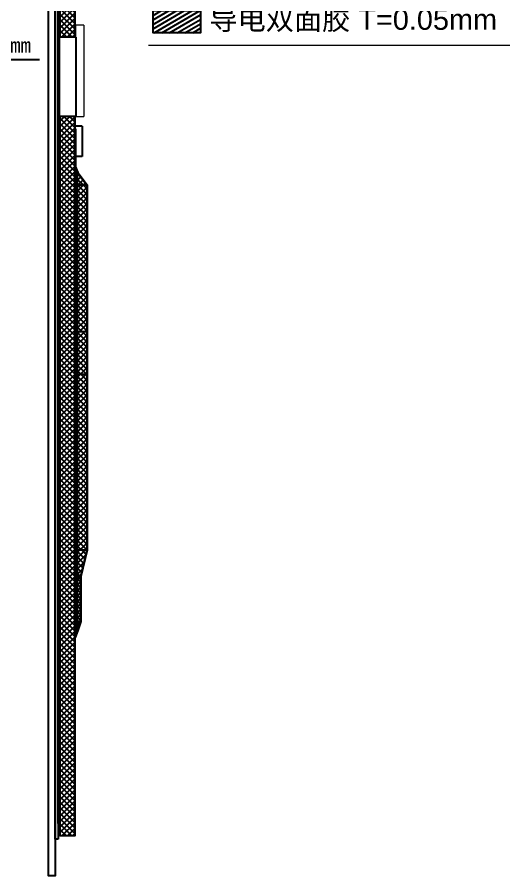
# Model space of a CAD drawing. Header units: millimetres. Extents: x 20905 to 43117, y -15595 to -5301.
# Drawn here: x 22562.9 to 22642.8, y -15123.9 to -14983 of the extents above; entities that cross this region are included whole.
import ezdxf

# ---------------------------------------------------------------- set-up
doc = ezdxf.new("R2010")
doc.units = ezdxf.units.MM
doc.header["$LTSCALE"] = 0.2
for name, color, linetype in [('DIM', 4, 'Continuous'), ('FPC', 32, 'Continuous'), ('LCM', 5, 'Continuous'), ('LENS', 6, 'Continuous'), ('OCA', 1, 'Continuous'), ('SENSOR', 7, 'Continuous'), ('tape', 62, 'Continuous')]:
    doc.layers.add(name, color=color, linetype=linetype)
doc.styles.add('宋体', font='arial.ttf')
doc.dimstyles.new('D00A', dxfattribs={"dimtxt": 3, "dimasz": 2, "dimexe": 1.25, "dimexo": 0.625, "dimtad": 0, "dimdsep": 46, "dimtxsty": '宋体', "dimcen": 2.5, "dimclrd": 3, "dimclre": 3, "dimclrt": 3, "dimadec": 0, "dimazin": 0, "dimtfac": 1, "dimtmove": 0, "dimatfit": 3, "dimfxl": 1, "dimarcsym": 0})
doc.dimstyles.new('D3.0', dxfattribs={"dimtxt": 3, "dimasz": 1.8, "dimexe": 1.2, "dimexo": 1.2, "dimgap": 1.2, "dimtad": 0, "dimzin": 1, "dimdsep": 46, "dimtxsty": '宋体', "dimcen": 0, "dimclrd": 3, "dimclre": 3, "dimclrt": 3, "dimadec": 0, "dimazin": 0, "dimtfac": 1, "dimtmove": 0, "dimatfit": 3, "dimfxl": 1, "dimlwd": 5, "dimlwe": 5, "dimarcsym": 0})
doc.dimstyles.get("Standard").update_dxf_attribs({"dimtxt": 4, "dimasz": 2.5, "dimexe": 1, "dimexo": 1, "dimtad": 1, "dimdsep": 46, "dimtxsty": '宋体', "dimcen": 0.09, "dimclrd": 256, "dimclre": 256, "dimclrt": 256, "dimadec": 0, "dimazin": 0, "dimtp": 0.005, "dimtm": 0.005, "dimtfac": 1, "dimtofl": 0, "dimtmove": 0, "dimatfit": 3, "dimfxl": 1, "dimtolj": 1, "dimlwd": -1, "dimlwe": -1, "dimarcsym": 0})
pattern_1 = [(45, (2887.2658, -4253.14516), (-0.449012806, 0.449012806), []), (135, (2887.2658, -4253.14516), (-0.449012806, -0.449012806), [])]

msp = doc.modelspace()

# ---------------------------------------------------------------- hatches: boundary and pattern name
msp.add_hatch(color=256).paths.add_polyline_path([(22572.4381, -15083.623), (22572.5381, -15083.623), (22572.5381, -15008.553), (22572.4381, -15008.553)])
at = {"layer": 'FPC'}
h = msp.add_hatch(dxfattribs=at)
h.set_pattern_fill('ANSI31', color=6, scale=0.2, angle=345, style=0)
h.set_pattern_definition([(30, (3898.6145, -2274.9424), (-0.3175, 0.549926131), [])])
h.paths.add_polyline_path([(22585.2162, -14981.9387), (22593.0031, -14981.9387), (22593.0031, -14985.5733), (22585.2162, -14985.5733)])
at = {"layer": 'FPC', "linetype": 'ByBlock'}
msp.add_hatch(color=256, dxfattribs=at).paths.add_polyline_path([(22572.5381, -15083.623), (22572.8381, -15083.623), (22572.8381, -15008.553), (22572.5381, -15008.553)])
at = {"layer": 'tape', "linetype": 'ByBlock'}
h = msp.add_hatch(dxfattribs=at)
h.set_pattern_fill('ANSI37', color=256, scale=0.2, style=0)
h.set_pattern_definition(pattern_1)
h.paths.add_polyline_path([(22569.9381, -14986.3235), (22572.4381, -14986.3235), (22572.4381, -14974.323), (22569.9381, -14974.323)])
h.paths.add_polyline_path([(22572.4381, -14999.323), (22569.9381, -14999.323), (22569.9381, -15117.323), (22572.4381, -15117.323)])
h = msp.add_hatch(dxfattribs=at)
h.set_pattern_fill('ANSI37', color=256, scale=0.2, style=0)
h.set_pattern_definition(pattern_1)
h.paths.add_polyline_path([(22572.4381, -15007.4506), (22572.8819, -15008.5281), (22574.3881, -15010.5364), (22574.3881, -15070.4787), (22573.3881, -15074.8287), (22573.3881, -15082.1814), (22572.8851, -15083.64), (22572.4381, -15084.8247)])

# ---------------------------------------------------------------- linework, layer by layer
for p, q in [((22572.4881, -14986.3235), (22572.4881, -14984.323)), ((22572.5881, -14986.3235), (22569.6381, -14986.3235)), ((22572.5881, -14999.323), (22572.5881, -14986.3235)), ((22572.4881, -14999.323), (22569.6381, -14999.323)), ((22573.5881, -15000.9035), (22572.5881, -15000.9035)), ((22573.5881, -15000.9035), (22573.5881, -15005.9035)), ((22572.4381, -15001.323), (22572.4381, -15008.9035)), ((22572.4881, -15001.323), (22572.4881, -15008.9035)), ((22573.5881, -15005.9035), (22572.5881, -15005.9035)), ((22572.4381, -15008.9035), (22572.4881, -15008.9035))]:
    msp.add_line(p, q)
for points in [[(22572.4381, -15083.623), (22572.5381, -15083.623), (22572.5381, -15008.553), (22572.4381, -15008.553)], [(22572.8381, -15010.553), (22574.3381, -15010.553), (22574.3381, -15034.653), (22572.8381, -15034.653)], [(22572.8381, -15041.623), (22574.3381, -15041.623), (22574.3381, -15070.473), (22572.8381, -15070.473)], [(22572.8381, -15074.823), (22573.3381, -15074.823), (22573.3381, -15082.173), (22572.8381, -15082.173)]]:
    msp.add_lwpolyline(points, close=True)
at = {"layer": 'FPC', "color": 0, "lineweight": 9}
for p, q in [((22573.8381, -14984.323), (22572.4381, -14984.323)), ((22573.8381, -14984.323), (22573.8381, -14999.323)), ((22572.5881, -14999.323), (22573.8381, -14999.323)), ((22572.4381, -15001.323), (22572.4881, -15001.323))]:
    msp.add_line(p, q, dxfattribs=at)
at = {"layer": 'FPC', "color": 6}
msp.add_lwpolyline([(22585.2162, -14981.9387), (22593.0031, -14981.9387), (22593.0031, -14985.5733), (22585.2162, -14985.5733)], close=True, dxfattribs=at)
at = {"layer": 'FPC', "color": 0, "lineweight": 9}
msp.add_lwpolyline([(22572.4881, -15001.323), (22572.4881, -15008.9035), (22572.5881, -15008.9035), (22572.5881, -15001.323)], dxfattribs=at)
at = {"layer": 'FPC', "linetype": 'ByBlock'}
msp.add_lwpolyline([(22572.5381, -15083.623), (22572.8381, -15083.623), (22572.8381, -15008.553), (22572.5381, -15008.553)], close=True, dxfattribs=at)
at = {"layer": 'LCM', "linetype": 'ByBlock'}
msp.add_lwpolyline([(22569.8381, -14999.323), (22569.8381, -15114.503), (22569.9381, -15114.503)], dxfattribs=at)
at = {"layer": 'LENS', "linetype": 'Continuous'}
msp.add_lwpolyline([(22569.1631, -14967.723), (22569.1631, -15123.923), (22568.0631, -15123.923), (22568.0631, -14967.723)], close=True, dxfattribs=at)
at = {"layer": 'OCA'}
msp.add_lwpolyline([(22569.6381, -14976.323), (22569.8381, -14976.323), (22569.8381, -15115.323), (22569.6381, -15115.323)], close=True, dxfattribs=at)
at = {"layer": 'SENSOR'}
msp.add_lwpolyline([(22569.6381, -15117.903), (22569.1631, -15117.903), (22569.1631, -14972.743), (22569.6381, -14972.743)], close=True, dxfattribs=at)
at = {"layer": 'tape', "linetype": 'ByBlock'}
for points in [[(22572.4381, -14986.3235), (22572.4381, -14974.323), (22569.9381, -14974.323), (22569.9381, -14986.3235)], [(22569.9381, -14999.323), (22569.9381, -15117.323), (22572.4381, -15117.323), (22572.4381, -14999.323)], [(22572.4381, -15007.4506), (22572.8819, -15008.5281), (22574.3881, -15010.5364), (22574.3881, -15070.4787), (22573.3881, -15074.8287), (22573.3881, -15082.1814), (22572.8851, -15083.64), (22572.4381, -15084.8247), (22572.4381, -15007.4506)], [(22572.4381, -15007.5819), (22572.8381, -15008.553), (22574.3381, -15010.553), (22574.3381, -15070.473), (22573.3381, -15074.823), (22573.3381, -15082.173), (22572.8381, -15083.623), (22572.4381, -15084.6831)]]:
    msp.add_lwpolyline(points, dxfattribs=at)

# ---------------------------------------------------------------- texts
at = {"attachment_point": 1, "style": '宋体'}
for s, insert, char_height, width in [('导电双面胶 T=0.05mm \\P', (22594.4636, -14981.6954), 3.3918, 51.117655), ('{\\fSimSun|b0|i0|c134|p2;\\C0;FH34SRJ-6S-0.5SH,H=1.0mm}', (22524.3716, -14986.3375), 2.5, 42.750889)]:
    msp.add_mtext(s, dxfattribs=dict(at, insert=insert, char_height=char_height, width=width))

# ---------------------------------------------------------------- leaders
at = {"color": 2, "lineweight": 0}
for points in [[(22666.4369, -14986.3821), (22660.2074, -14980.599), (22584.3576, -14980.599)], [(22668.9431, -14996.518), (22660.8497, -14987.6588), (22584.4523, -14987.6588)]]:
    msp.add_leader(points, dimstyle='D3.0', override={"dimtxt": 5, "dimdec": 1, "dimtol": 1, "dimtp": 0.2, "dimtm": 0.2, "dimlwd": 0, "dimlwe": 0}, dxfattribs=at)
msp.add_leader([(22494.1684, -15000.9535), (22523.8746, -14989.949), (22566.568, -14989.949)], dimstyle='Standard', override={"dimgap": 0.625, "dimtad": 0, "dimfxl": 1.25, "dimarcsym": 1})
at = {"layer": 'DIM'}
msp.add_leader([(22685.7126, -14988.3977), (22673.8061, -14957.0728), (22640.5141, -14957.0728)], dimstyle='D00A', dxfattribs=at)

doc.saveas('drawing.dxf')
